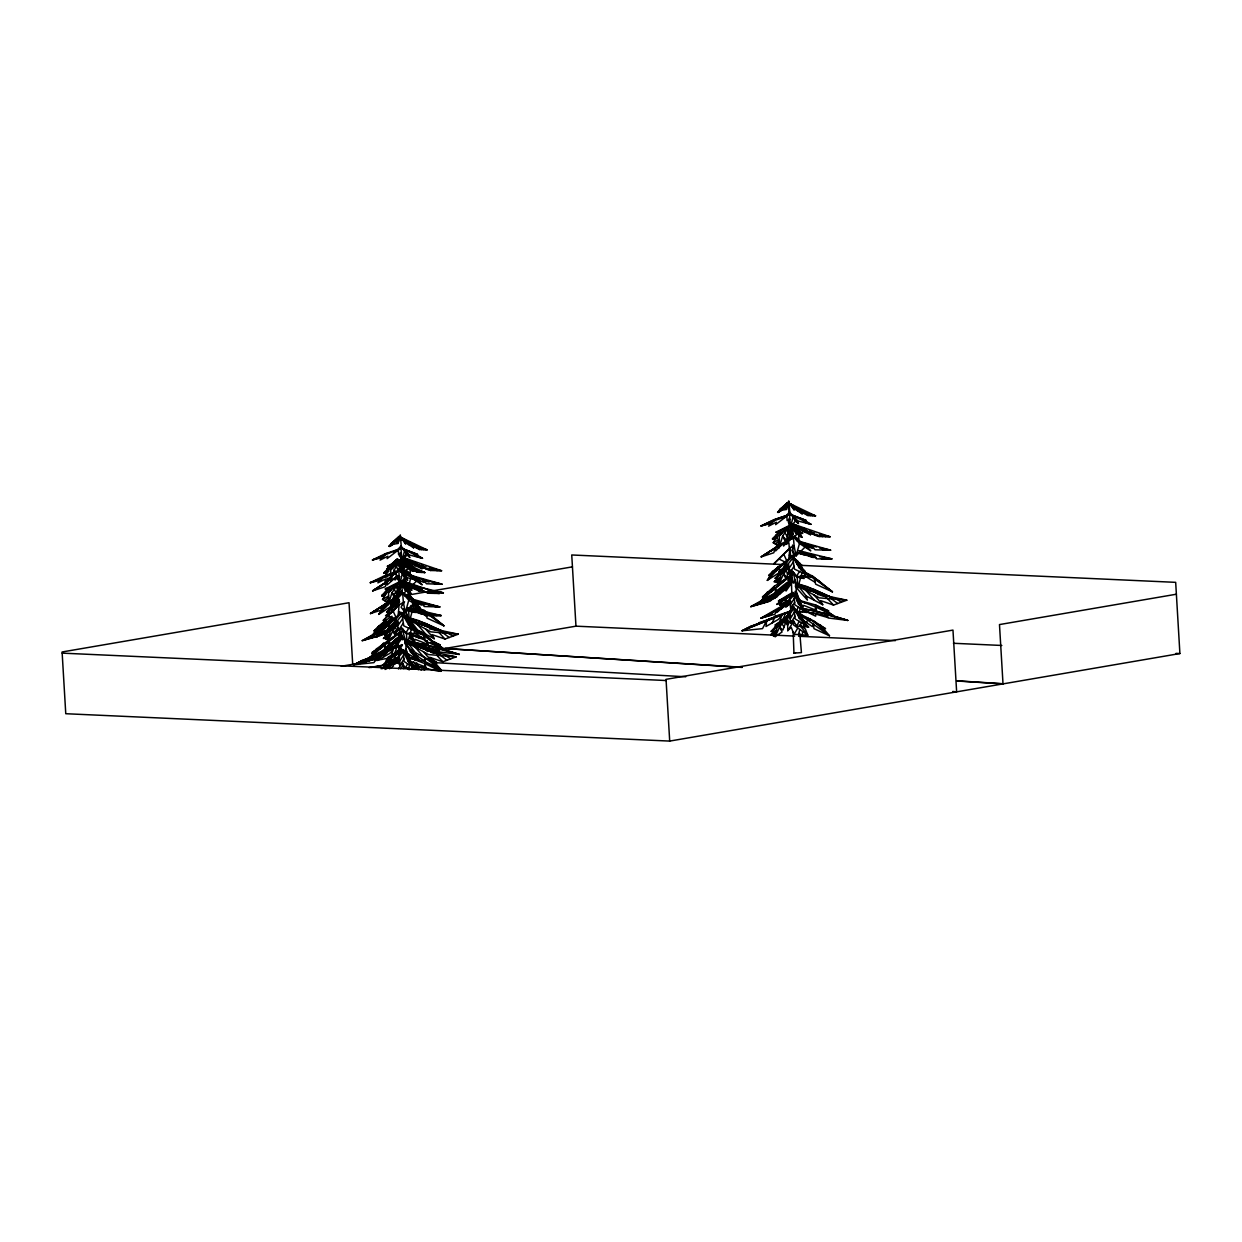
<?xml version="1.0" encoding="UTF-8"?>
<svg xmlns="http://www.w3.org/2000/svg" width="1242" height="1242" viewBox="0 0 1242 1242"><rect width="100%" height="100%" fill="white"/><g stroke="black" fill="none" stroke-linecap="round" stroke-linejoin="round"><path stroke-width="1.5" d="M405.094 596.191L408.013 595.943L408.106 592.512L411.335 594.049L408.54 588.708L401.989 584.687M407.267 573.478L410.186 573.23L410.279 569.783L413.524 571.336L410.729 565.995L404.162 561.974M795.796 539.478L798.715 539.245L798.808 535.799L802.053 537.351L799.258 531.995L792.691 527.99M414.409 633.482L414.486 630.889M416.582 610.769L416.66 608.161M805.111 576.785L805.189 574.177M415.17 660.651L415.278 658.136M803.698 626.667L803.791 624.152M396.772 643.17L396.897 640.329M403.805 608.875L403.619 613.113L398.542 611.747L399.055 604.87L383.281 620.379L399.055 604.87M794.461 553.575L794.321 556.4L789.26 555.05L789.772 548.172L773.983 563.666L789.772 548.172M402.424 564.225L402.175 568.883L398.884 564.287L399.769 567.516L398.837 570.808L396.384 566.756M402.501 562.657L402.672 559.552M411.661 668.739L411.847 666.395M802.379 612.027L802.549 609.698M377.801 657.53L377.475 660.465L389.817 653.401L393.357 649.364L391.137 655.745L398.403 650.373L400.731 645.809L386.231 651.46L383.654 656.925M806.958 621.217L806.85 622.149L803.232 622.537M397.813 616.839L398.542 611.747L400.576 614.371M788.53 560.126L789.26 555.05M395.437 577.437L395.034 580.03L396.959 577.949M802.146 634.848L802.674 631.526M394.77 600.678L395.375 597.154L397.595 595.663L396.695 598.582M785.487 543.965L786.077 540.441L790.859 537.258L785.565 540.875M387.287 650.327L386.759 653.308L374.944 659.16L383.359 652.283M412.158 659.098L412.639 656.537M778.004 593.614L777.461 596.595L765.646 602.448L772.664 596.719M800.453 626.387L801.152 622.553M391.603 612.632L392.379 608.72L398.418 602.153L390.221 608.238M387.644 665.696L388.42 661.784L390.811 659.192L382.676 665.324L389.879 657.282L397.75 651.646M412.856 609.279L413.384 606.608M410.403 633.342L411.195 629.337M789.058 584.33L789.539 581.846M801.106 576.63L801.913 572.624M385.393 632.504L389.817 626.046L395.499 621.481L391.308 627.862L385.393 632.504L385.812 630.439L375.814 636.898L362.214 640.67L381.868 629.585M395.049 645.949L383.204 655.233L383.623 653.152L373.64 659.626L360.04 663.399L381.325 651.382L400.638 638.326L401.461 638.823L395.329 647.734L395.049 645.949L398.418 640.111M785.767 589.236L773.921 598.52L774.34 596.455L764.342 602.913L750.742 606.686L772.027 594.67L791.34 581.613L792.179 582.11L786.031 591.021L785.767 589.236L789.136 583.398M408.696 668.475L409.472 664.905M799.413 611.763L800.19 608.192M393.698 551.96L399.908 548.824L385.408 553.684L372.429 559.971L384.321 557.021M410.171 634.383L427.139 640.95L426.503 643.822L415.107 639.335L414.44 641.027L412.049 638.109M402.424 628.7L400.576 636.603L401.585 634.817L402.687 639.816L404.287 636.773L402.424 628.7L406.429 633.529L413.493 635.205L409.751 632.551M793.141 571.988L791.278 579.89L792.303 578.104L793.405 583.119L795.004 580.061L793.141 571.988L797.147 576.831L800.5 578.089L804.211 578.493L800.453 575.853L803.077 575.605M400.483 638.978L383.918 651.74L360.04 663.399L374.184 658.99M791.185 582.265L774.635 595.027L750.742 606.686L766.671 601.733M404.24 552.007L402.129 560.763L399.738 555.873L401.306 553.187L400.918 546.03L396.648 550.936L398.372 550.175L398.542 554.584L401.306 553.187L402.129 560.763L406.972 554.988L400.918 546.03L408.991 554.755L406.895 553.327L409.953 557.549L406.972 554.988M402.066 574.736L399.955 583.492L397.549 578.586L399.117 575.9L398.744 568.743L394.459 573.664L396.182 572.888L396.353 577.297L399.117 575.9L399.955 583.492L404.783 577.701L398.744 568.743L406.817 577.483L404.706 576.04L407.78 580.278L404.783 577.701M792.769 518.023L790.657 526.779L788.266 521.888L789.834 519.187L789.446 512.03L785.177 516.951L786.9 516.191L787.071 520.584L789.834 519.187L790.657 526.779L795.501 521.003L789.446 512.03L797.519 520.771L795.423 519.342L798.482 523.565L795.501 521.003M400.716 571.848L404.861 574.347L404.162 576.909L420.308 581.07L410.885 575.356L400.98 571.63M795.563 517.635L794.88 520.196L811.026 524.357L801.587 518.644L804.754 522.277L811.026 524.357L790.052 514.297L788.732 500.914L788.981 514.421M388.358 604.668L389.289 601.206M413.182 610.722L415.682 612.477L411.971 612.073L409.348 621.807L407.547 618.827M409.798 634.786L407.159 644.536L404.473 640.065L404.287 636.773L407.159 644.536L406.429 633.529M779.076 547.955L780.007 544.493L761.16 556.882L773.813 552.752L775.365 547.582L775.676 550.936L784.168 542.149L783.562 546.045L790.16 538.578M800.5 578.089L797.876 587.823L795.191 583.352L795.004 580.061L797.876 587.823L797.147 576.831M389.615 642.58L388.606 646.259L399.303 637.006L397.285 641.245L402.206 636.851M407.997 588.165L410.947 577.483M408.773 600.212L405.311 612.663L401.119 607.229L403.386 602.37L402.656 593.164L418.492 604.45L414.223 602.354L420.091 607.555L408.773 600.212L402.656 593.164L395.22 601.144L398.232 599.498L398.558 605.196L403.386 602.37L405.311 612.663L414.114 604.047M799.475 543.499L796.029 555.95L791.837 550.517L794.088 545.657L793.359 536.451L809.194 547.738L804.925 545.642L810.793 550.843L799.475 543.499L793.359 536.451L785.922 544.431L788.934 542.801L789.275 548.483L794.088 545.657L796.029 555.95L804.816 547.334M401.663 566.663L400.436 571.041L404.519 568.029L404.224 565.902L401.042 568.852M398.868 591.565L398.247 593.769L402.33 590.757L401.383 583.662L397.347 590.478L401.306 587.109M798.42 634.6L799.864 629.508M399.287 555.857L400.188 552.83M397.999 575.558L397.114 578.586L399.955 576.692M787.397 541.869L788.313 538.966M394.77 653.059L396.835 647.33M783.298 619.075L785.363 613.346M398.403 627.629L396.12 633.746L392.829 630.719L398.434 623.142M395.499 661.039L394.351 664.082L391.059 661.054L388.141 667.435M398.294 634.817L400.545 629.073M791.263 572.36L787.801 581.101L791.092 579.672M779.619 590.897L791.759 579.812L787.785 585.075M393.543 611.188L399.567 601.842M417.483 647.734L418.476 645.576M384.818 554.957L385.408 553.684M382.629 577.685L383.219 576.412L397.719 571.553L370.24 582.7L380.44 580.169M404.054 582.886L405.56 579.641L407.174 588.227M783.655 517.743L788.437 514.84L775.629 519.296L768.596 526.142L776.312 522.245L775.645 524.652L788.437 514.84L773.921 519.699L773.331 520.972L782.227 517.976M772.167 622.941L774.744 617.46M399.753 639.056L401.616 635.221L396.182 638.559M397.564 661.769L399.427 657.95L398.93 654.984L400.545 652.904M788.282 605.056L790.145 601.237L760.865 618.221L774.961 614.169L778.144 608.596L777.135 612.275L787.832 603.022L785.813 607.26L790.735 602.867M400.328 566.166L399.52 567.765L402.16 565.498M789.664 530.582L788.049 533.765L792.008 530.396L788.949 537.056L793.033 534.044L792.101 526.95L791.263 527.384M376.466 657.81L374.013 662.623L353.473 664.78L371.187 656.801M786.916 616.389L789.26 611.825L742.002 630.796L762.526 628.623L766.64 620.627L766.003 626.48L778.346 619.416L781.886 615.38L779.665 621.761L789.819 614.247M399.07 566.694L400.064 564.831L401.508 567.734M401.585 561.989L403.541 558.341L405.094 558.76L407.283 563.247M399.396 584.718L401.368 581.054L402.905 581.489L405.839 587.466M787.599 532.694L788.592 530.846L790.75 535.193L788.872 533.703L786.636 535.644M791.48 525.459L792.07 524.341L790.781 525.645M793.98 608.192L789.508 614.681L786.45 617.01L791.992 607.4L793.793 606.546L795.206 618.935L808.62 627.086L799.025 617.786L803.962 620.596L796.665 611.763L801.82 615.194L794.663 608.394L799.025 617.786L808.62 627.086L796.65 626.077L799.211 621.373M386.448 648.153L388.824 643.977M392.674 643.139L394.816 639.397M385.051 669.485L387.442 665.308L399.427 657.95M390.5 665.867L392.627 662.11M781.202 609.154L783.345 605.413M401.616 644.582L397.921 650.994L400.98 648.666M398.511 668.91L401.275 664.113L403.091 663.259L403.712 668.677M403.371 651.569L396.151 659.719L401.57 650.824L403.262 650.047L407.671 660.48L416.179 669.127L405.218 668.165L407.733 663.802M794.088 594.856L786.869 603.022L792.272 594.111L793.964 593.334L798.389 603.767L806.881 612.43L795.92 611.452L798.451 607.09M789.508 614.681L790.843 623.158L794.896 616.187M402.765 571.01L404.519 568.029M400.592 593.738L402.33 590.757L398.185 595.166M791.294 537.025L793.033 534.044L788.887 538.454L789.555 540.006M389.15 587.745L385.051 589.019L399.567 581.722L388.529 592.853L388.855 603.27L391.913 592.791L395.717 596.812L397.595 590.245L396.71 587.016L400.002 591.611L400.483 582.281L399.567 581.722L391.913 592.791L394.94 598.768L388.855 603.27L382.536 599.436L385.812 593.909L381.806 595.461L389.15 587.745L398.108 583.197M779.852 531.033L775.753 532.306L790.285 525.009L779.246 536.14L779.572 546.558L782.615 536.078L786.419 540.099L788.297 533.532L787.412 530.303L790.704 534.898L791.201 525.568L790.285 525.009L782.615 536.078L785.658 542.055L779.572 546.558L773.254 542.723L776.514 537.212L772.524 538.764L779.852 531.033L788.81 526.484M381.496 609.822L378.794 614.371L391.028 606.422L390.423 602.106L399.024 594.421M382.039 628.002L376.605 637.099L388.839 629.135L388.234 624.835L401.135 613.3L387.597 623.08L377.91 632.287L386.697 625.347L384.88 627.753L401.135 613.3M772.741 571.289L768.627 575.589L777.414 568.634L775.598 571.056L791.853 556.587L772.741 571.289L767.308 580.387L779.557 572.438L778.951 568.122L790.424 557.875M801.012 625.564L805.328 628.933L807.812 635.221L794.026 634.32L797.799 628.017M395.267 660.371L389.056 661.769L390.997 658.586L386.184 661.117L392.72 655.186L401.523 650.078M792.675 593.412L784.975 600.15L790.316 602.68L779.774 605.056L781.699 601.873L776.887 604.419L783.423 598.489L793.685 592.512M399.039 657.561L399.986 665.448L403.945 658.99M789.741 600.864L790.688 608.735L794.647 602.277M790.176 618.92L794.414 611.964M402.066 614.806L396.664 621.683L398.48 630.393L401.647 627.691L405.699 633.172L408.773 628.204M792.784 558.093L787.381 564.97L789.198 573.695L792.349 570.978L796.401 576.459L799.491 571.491M398.123 651.895L402.129 645.467M790.657 611.468L783.64 622.723L790.719 615.194M787.568 619.541L787.754 630.688L793.607 621.342L793.529 624.943L807.812 635.221L799.351 624.804M399.505 661.505L403.634 655.077M790.222 604.792L794.352 598.365M397.968 597.154L395.127 601.501L398.853 598.97L399.458 601.873M790.3 557.363L783.655 567.516L787.381 564.97M787.661 625.114L790.704 620.457M389.134 650.591L393.326 644.194M779.836 593.878L784.028 587.497M402.61 604.73L404.566 601.78M398.48 630.393L403.355 623.018M789.198 573.695L794.057 566.305M390.625 617.553L386.433 615.504L390.035 610.148L386.619 612.259L393.838 604.217L398.558 600.833M398.418 622.49L390.19 631.433L388.451 640.267L392.829 630.719L395.313 635.625L388.451 640.267L384.244 638.233L387.861 632.877L384.43 634.988L391.649 626.946L397.937 622.428M789.151 566.43L783.531 574.006L786.015 578.912L779.153 583.569L774.961 581.52L778.563 576.164L775.148 578.275L782.367 570.233L788.654 565.731M778.408 623.298L774.961 625.192L787.707 616.11L779.588 627.07L782.072 631.976L775.21 636.634L771.003 634.584L774.62 629.228L771.189 631.34L778.408 623.298L786.279 617.662M383.204 655.233L387.628 648.759M773.921 598.52L778.346 592.061M390.811 573.245L384.725 576.707L387.985 571.196L383.995 572.748L391.323 565.017L387.225 566.305L401.756 558.993L394.087 570.078L391.044 580.542L386.728 577.934M400.592 668.786L403.277 664.905M397.58 626.046L402.672 618.687M788.282 569.333L793.39 561.974M385.843 620.224L378.965 625.937L371.963 635.982L385.843 620.224L391.929 616.234M376.776 648.666L371.668 653.758L382.536 645.84L380.269 648.79L400.405 631.992L384.337 644.831L386.2 647.299L395.996 639.382L397.393 640.732L400.405 631.992L376.776 648.666L369.774 658.71L383.374 650.792M767.478 591.953L760.492 601.997L775.582 593.21L775.039 588.134L791.123 575.279L788.096 584.035L786.698 582.684L776.918 590.587L775.039 588.134L760.492 601.997L774.371 586.24L791.123 575.279L770.987 592.092L773.238 589.127L762.371 597.06L774.371 586.24M392.612 646.352L384.43 654.425L386.293 651.771M375.814 636.898L378.965 632.504L362.214 640.67L378.142 635.718M373.64 659.626L376.776 655.217M764.342 602.913L767.494 598.52M399.396 639.599L401.492 636.742L391.603 645.157M790.098 582.902L792.194 580.045M785.394 585.65L783.578 588.087L791.759 579.812M397.999 639.987L399.179 638.404L394.847 641.276M790.502 601.92L786.528 606.003L790.362 602.758M382.707 556.602L380.068 560.126L387.799 556.23L387.116 558.636L399.908 548.824L372.429 559.971L382.707 556.602L387.1 553.28M384.911 576.009L377.879 582.84L385.61 578.958L384.942 581.365L396.307 572.64M789.648 598.271L793.359 593.49M385.377 605.956L378.794 614.371L390.423 602.106L392.068 604.264L397.3 599.529M387.597 623.08L376.605 637.099L388.234 624.835L389.879 626.977L396.431 621.062M778.299 566.368L767.308 580.387L778.951 568.122L780.597 570.28L787.149 564.349M774.977 594.344L777.818 590.757M395.981 642.44L399.272 638.31M787.785 584.361L789.974 581.598M393.295 541.791L390.873 543.825L399.381 536.233L393.031 542.816L393.435 544.167L395.034 541.248L398.434 542.459L398.993 539.742L397.906 538.562L400.995 540.053L400.157 536.358L395.034 541.248L398.17 543.453L393.435 544.167L389.6 546.464L391.432 544.198L389.072 546.216L398.542 537.103M391.106 564.52L388.699 566.554L397.207 558.962L390.842 565.529L391.246 566.895L392.845 563.977L396.245 565.188L396.819 562.455L395.717 561.275L398.822 562.766L397.968 559.086L392.845 563.977L395.996 566.166L391.246 566.895L387.411 569.178L389.243 566.911L386.899 568.945L396.353 559.832M781.823 507.807L779.402 509.841L787.909 502.249L781.56 508.832L781.963 510.183L783.547 507.264L786.962 508.475L787.521 505.742L786.434 504.578L789.524 506.053L788.686 502.373L783.547 507.264L786.698 509.453L781.963 510.183L778.113 512.48L779.96 510.214L777.601 512.232L787.071 503.119M395.282 643.139L397.456 640.468M783.438 588.661L785.86 585.696M384.43 654.425L388.109 649.954M395.872 643.247L401.057 636.525L395.158 642.409M778.827 593.257L775.132 597.712L779.821 593.102M379.928 634.15L377.133 636.432L381.791 635.019L384.942 631.247M376.869 658.57L379.493 655.854L374.944 659.16L379.617 657.732L382.753 653.975M383.654 642.952L369.774 658.71L384.337 644.831L384.88 649.923M388.28 651.305L391.152 648.06M778.998 594.592L783.764 589.189M399.256 595.803L392.845 602.758L393.466 598.861L384.973 607.649L384.663 604.295L387.752 602.23M395.561 654.022L399.179 650.094L394.832 652.842M787.707 616.11L776.949 627.784L775.21 636.634L779.588 627.07L782.879 630.098L785.161 623.996L784.571 621.233L787.335 624.866L787.94 620.674L786.372 617.911M380.316 635.469L382.878 632.706M378.127 658.182L380.689 655.419M768.829 601.485L772.679 597.34M787.707 604.419L774.93 611.995M402.361 573.105L404.83 570.435L420.665 581.722L416.396 579.626L422.28 584.827L412.282 578.446M403.743 556.928L406.351 554.18L422.497 558.341L413.058 552.643L403.169 548.902L417.793 554.506L413.058 552.643L416.241 556.276L422.497 558.341L402.905 549.119M381.123 608.502L386.992 602.82M767.572 601.858L770.195 599.141L765.646 602.448L770.319 601.019L775.676 596.253M401.756 558.993L390.718 570.125L390.857 574.751M378.965 625.937L373.842 631.045L384.709 623.111L382.458 626.077L392.519 617.678M391.851 545.114L393.295 543.685M389.678 567.842L391.106 566.399M398.93 583.476L401.368 581.054L400.731 581.535M780.38 511.13L781.823 509.701M386.712 639.428L389.072 637.099M777.43 582.731L779.79 580.387M773.471 635.795L775.831 633.451M787.754 630.688L791.185 627.272L794.026 634.32M407.5 589.95L416.303 581.318M371.482 638.093L375.503 634.181M369.309 660.822L373.33 656.909M760.011 604.109L764.032 600.197M390.811 545.735L393.217 543.422M388.637 568.463L391.028 566.135M779.339 511.751L781.73 509.422M790.843 623.158L793.436 620.643L796.65 626.077M373.283 634.724L392.363 617.445M398.946 587.295L401.539 584.827M399.986 665.448L402.455 663.119L405.218 668.165M790.688 608.735L793.172 606.407L795.92 611.452M789.57 534.867L792.753 531.918M385.579 638.885L389.414 635.361M776.297 582.172L780.131 578.648M772.338 635.236L776.172 631.712M389.6 546.464L393.155 543.22M387.411 569.178L390.966 565.948M778.113 512.48L781.684 509.236M389.072 546.216L394.444 541.357M386.899 568.945L392.255 564.07M777.601 512.232L782.972 507.373M391.183 544.012L396.602 539.106M388.994 566.725L394.413 561.834M779.712 510.027L785.13 505.121M400.033 659.564L395.111 663.973L397.13 659.735L386.417 668.972L387.442 665.308L381.154 668.801M381.791 635.019L385.812 631.433M379.617 657.732L383.623 654.161M399.256 594.188L387.069 605.04L388.886 602.618L383.033 607.245M367.818 639.118L370.815 636.478M365.629 661.846L368.626 659.207M756.347 605.133L759.328 602.494M393.931 578.958L387.147 584.92L386.836 581.567L389.926 579.517M401.958 650.125L394.273 656.847L397.688 658.477M388.435 578.974L390.92 576.8L391.044 580.542L397.13 576.04L394.087 570.078L396.633 572.748M386.262 601.687L388.746 599.529M776.964 544.99L779.448 542.816M393.698 594.281L398.154 590.416M398.139 588.879L401.678 585.851M394.677 641.136L398.48 637.876M391.23 664.951L397.564 659.518L393.341 662.328M790.036 531.157L792.38 529.139M781.932 608.238L788.266 602.805M391.54 642.751L387.644 646.042L391.975 643.185M389.351 665.479L391.944 663.275L389.507 664.905M776.172 612.058L782.646 606.562M398.372 660.542L388.342 666.861M777.647 609.713L760.865 618.221L769.108 615.504L773.58 611.763M394.273 625.549L397.238 623.236M785.984 603.659L788.406 601.765M384.554 600.662L388.684 597.48M775.256 543.949L779.386 540.767M386.433 615.504L391.851 611.359M384.244 638.233L389.662 634.072M387.908 664.423L382.474 668.569L386.091 663.212L382.676 665.324M774.961 581.52L780.38 577.375M771.003 634.584L776.421 630.439M385.874 604.031L370.442 613.595L383.095 609.465L384.663 604.295L370.442 613.595L386.728 603.146M398.775 599.777L390.392 606.112L393.838 604.217M386.619 612.259L394.754 606.127M397.999 621.435L388.203 628.84L391.649 626.946M384.43 634.988L392.581 628.84M392.022 654.953L386.433 659.176L389.879 657.282M776.576 547.318L761.16 556.882L773.735 548.917M788.701 564.737L778.905 572.127L782.367 570.233M775.148 578.275L783.283 572.143M771.189 631.34L779.339 625.207M403.572 572.096L408.075 568.727L407.081 567.004L413.524 571.336M402.765 593.785L405.901 591.44L401.383 583.662L412.065 590.136L408.54 588.708M793.483 537.072L796.603 534.743L792.101 526.95L802.767 533.439L799.258 531.995M388.047 630.967L396.229 624.866M386.278 661.303L391.742 657.251M778.75 574.254L786.947 568.168L780.892 574.72L779.153 583.569L783.531 574.006L786.838 577.033L789.12 570.932L788.53 568.168L791.294 571.801M774.806 627.319L782.988 621.233M766.485 616.358L770.956 613.098M391.323 600.305L398.061 595.399L394.847 597.588M786.077 540.658L788.763 538.686M384.104 583.942L390.081 579.626M392.782 598.178L398.806 593.831M380.425 607.757L386.402 603.441M395.204 597.635L399.613 594.437M771.127 551.044L778.61 545.642L775.117 548.033M780.023 545.176L782.957 543.049M785.907 540.922L790.331 537.739M388.917 580.433L372.631 590.866L386.836 581.567L385.284 586.736L372.631 590.866L382.412 584.672M375.146 611.048L380.238 607.385M392.425 661.008L396.633 657.981M765.864 554.336L770.94 550.672M783.128 604.295L787.35 601.268M764.265 617.103L767.385 614.914M375.829 589.127L380.394 585.945M373.656 611.856L378.22 608.673M764.358 555.143L768.922 551.96M374.572 589.826L377.646 587.683M372.383 612.539L375.472 610.412M763.085 555.842L766.174 553.699M383.964 584.097L388.047 581.303M396.664 621.683L392.938 624.229L399.582 614.06L402.827 613.548L411.614 622.506L405.42 618.469L414.378 627.909L408.478 624.493L401.818 613.113L403.79 625.844L420.495 633.715L405.699 633.172M389.429 668.755L393.543 665.96L391.059 661.054M395.53 639.614L398.34 637.736M780.209 608.207L790.781 601.112M377.335 588.32L384.973 583.243M389.802 612.989L385.532 615.784L390.081 613.051M386.2 636.649L383.343 638.512L386.371 636.68M776.902 579.936L774.061 581.799L777.088 579.983M393.264 632.613L399.505 628.669M787.102 573.928L790.222 571.957M389.056 661.769L395.872 657.608M779.774 605.056L786.574 600.895M391.354 575.419L396.136 572.515M401.803 649.162L387.644 657.717L392.72 655.186M792.505 592.45L778.346 601.004L783.423 598.489M386.184 661.117L396.493 654.907M776.887 604.419L787.211 598.194M769.108 615.504L772.027 613.75M387.364 571.149L384.042 573.136L387.287 572.702M385.175 593.878L381.853 595.865L385.113 595.43M389.445 658.151L399.924 651.91M775.877 537.165L772.571 539.152L777.445 538.5M780.162 601.454L790.626 595.197M402.346 581.535L405.56 579.641M373.469 635.097L382.536 629.834M382.536 599.436L388.637 595.974M773.254 542.723L779.339 539.261M396.012 630.517L399.381 628.623M375.736 651.087L372.336 652.205L377.056 649.582M383.995 572.748L393.171 567.656M381.806 595.461L390.982 590.385M772.524 538.764L781.684 533.672M387.659 568.883L396.928 563.868M385.47 591.596L394.739 586.597M776.188 534.898L785.441 529.884M402.734 561.384L405.404 561.446L414.238 567.423L410.729 565.995M749.702 626.775L742.002 630.796L790.036 611.483L749.702 626.775L758.815 623.624M372.336 652.205L377.226 649.721M382.862 668.475L388.28 665.728M395.81 562.75L400.281 560.468M377.133 636.432L388.932 630.579M383.219 576.412L370.24 582.7L380.518 579.331M773.921 519.699L760.958 525.987L771.142 523.456M775.629 519.296L760.958 525.987L771.235 522.618M398.744 637.099L402.035 635.671L399.505 631.836M386.743 571.972L384.042 573.136L388.855 571.522M385.905 594.126L381.853 595.865L385.067 594.778M776.623 537.413L772.571 539.152L777.383 537.522M372.833 656.785L353.473 664.78L370.287 657.608L361.174 660.76M373.081 655.931L370.209 656.832L373.407 655.621M389.91 649.861L401.508 645.467L391.121 648.976M356.64 663.135L362.09 661.101M745.169 629.135L750.618 627.117M410.233 620.534L417.623 629.989L434.203 638.73L432.154 634.646L445.009 639.056L458.282 634.181L432.433 628.654L408.478 619.339M415.449 652.702L432.03 661.458L429.98 657.36L442.82 661.784L456.093 656.894L430.244 651.367L404.908 641.524L404.706 643.372L416.738 656.832L415.449 652.702L408.044 643.263M806.151 595.989L822.732 604.745L820.683 600.647L833.522 605.071L846.811 600.197L820.962 594.67L795.625 584.811L795.408 586.674L807.44 600.119L806.151 595.989L798.761 586.55M358.721 662.033L366.825 659.098M747.249 628.048L755.338 625.099M390.733 648.914L402.486 644.862M791.014 610.878L774.216 616.653L777.911 615.566M370.209 656.832L373.563 655.683M768.332 619.215L781.575 614.681M758.738 622.847L772.136 618.237M384.399 577.08L389.74 575.279M400.312 534.898L401.259 546.418M793.188 631.93L793.948 653.121L795.532 652.655M408.866 594.918L427.885 591.658M433.582 590.68L572.438 566.849M341.24 666.271L358.255 663.352M374.96 660.651L389.786 657.95M431.455 650.792L435.259 650.14M440.988 649.162L575.962 626.17L773.409 635.112M369.091 667.622L386.184 664.687M393.776 663.383L399.474 662.405M371.001 667.466L386.2 664.858M393.792 663.554L399.489 662.576M1176.376 594.219L999.484 624.571L1003.008 683.892L956.651 680.973M352.712 664.47L349.033 602.727L62.1 651.972L65.764 713.715L669.702 741.086L1179.9 653.54L1175.677 582.343L800.143 565.327M414.719 656.537L418.321 656.133M428.148 592.869L443.394 592.853L416.551 586.472L419.051 588.553M821.319 558.745L831.923 558.869L798.684 550.672M430.601 615.458L441.22 615.582L409.565 607.835M814.752 533.113L808.2 531.56L792.52 524.031L797.799 528.782L810.498 534.712L809.132 532.834L819.13 536.528L830.122 536.761L793.343 524.155L796.495 526.794M426.223 567.097L419.672 565.545L403.992 558.015L409.27 562.766L421.97 568.696L420.603 566.818L430.617 570.513L441.593 570.746L404.814 558.139L407.981 560.779M796.401 576.459L811.197 577.002L799.196 567.78L792.52 556.4L802.316 565.793L796.122 561.757L805.08 571.196L799.196 567.78L811.197 577.002L794.492 569.131L792.52 556.4M415.247 610.722L407.873 610.443L410.962 605.475L422.668 610.986L418.104 610.816M793.886 508.475L802.13 513.831L801.369 512.17L807.952 515.539L815.513 515.849L789.105 503.196L794.243 510.043L790.657 504.236M405.358 542.475L413.617 547.831L412.841 546.154L419.423 549.523L426.984 549.833L400.576 537.181L405.715 544.027L402.129 538.221M403.184 565.188L411.428 570.544L410.652 568.883L417.234 572.236L424.811 572.562L398.387 559.909L403.541 566.756L399.955 560.949M788.53 564.799L571.739 554.972L575.962 626.17M777.275 635.283L794.694 636.075M798.575 636.261L895.358 640.639M953.421 643.278L1001.813 645.467M1176.034 653.37L1179.9 653.54M62.178 653.137L666.1 680.523M432.232 662.498L685.724 676.781M952.754 691.468L956.635 691.856L952.971 630.098L666.038 679.343L669.702 741.086M742.235 667.28L444.791 648.51L742.25 667.435M956.635 680.802L1002.993 683.737M409.891 668.6L413.617 668.833M822.716 549.663L830.619 550.206L796.541 540.534M434.188 583.647L442.09 584.206L409.627 575.015M434.514 606.546L439.901 606.919L407.454 597.744M793.948 653.121L801.432 652.609L799.832 633.404M837.217 598.939L846.811 600.197L819.285 597.852L795.625 584.811L811.756 591.037L803.434 587.854M444.869 632.426L458.282 634.181L430.757 631.852L407.097 618.811L406.879 620.658L415.309 630.067M448.424 655.9L456.093 656.894L428.568 654.565L405.016 641.555M811.492 555.283L814.799 555.857M819.642 556.711L831.923 558.869L816.677 558.869L811.181 554.211L813.929 557.58L799.988 551.355L803.9 555.003L797.411 551.991M427.916 590.136L431.114 590.695M432.573 590.944L443.394 592.853L435.461 591.456M425.742 612.849L408.432 608.021M428.94 613.424L436.858 615.52M434.871 614.464L441.22 615.582L425.959 615.582L420.464 610.924L423.227 614.278L409.27 608.068L413.182 611.701L407.562 608.021M803.714 608.704L816.863 611.188M428.335 645.172L413.307 642.331L435.849 647.222L459.323 654.425L439.792 652.003L435.849 647.222L439.544 649.954L423.367 646.461L425.307 648.091L420.044 645.933M412.996 665.402L426.146 667.885M819.922 595.275L827.296 596.828M429.561 628.871L442.447 631.573M431.067 652.376L438.426 653.913M803.714 608.828L824.362 613.237L847.851 620.441L828.321 618.004L825.356 614.433M412.996 665.541L428.024 668.739M421.193 669.19L424.78 669.966M438.799 671.332L426.13 668.429L424.966 663.678L407.997 657.111M816.568 546.977L806.058 544.043L813.541 547.349M822.095 548.25L819.472 547.644L825.231 549.833M423.553 579.936L426.549 580.619M428.055 580.961L442.09 584.206L426.503 583.771L422.327 578.912L423.801 582.405L415.604 578.865M419.874 602.308L439.901 606.919L424.329 606.5L420.138 601.625L421.612 605.118L411.785 600.88M819.363 534.2L830.122 536.761L815.062 535.318L809.753 530.567L812.454 533.781L798.963 526.608L802.782 530.225L791.791 524.217M429.39 567.858L441.593 570.746L426.534 569.317L421.24 564.567L423.926 567.765L410.434 560.592L414.254 564.21L403.262 558.201M420.759 589.034L401.803 580.744L407.097 585.494L419.796 591.425L418.43 589.546L428.428 593.241L439.404 593.474L402.641 580.852L405.792 583.492M428.645 590.913L439.404 593.474L424.36 592.03L419.051 587.28L421.752 590.493L408.261 583.321L412.065 586.938L401.088 580.93M830.137 615.815L847.851 620.441L829.656 614.883M438.069 648.867L459.323 654.425L441.127 648.867M816.149 557.347L810.995 555.966L812.656 557.394L799.32 552.923L800.376 554.258M422.001 613.129L427.17 614.526M805.639 603.224L797.007 599.746L815.311 604.901L828.771 610.94L823.632 609.232M410.31 634.243L424.966 638.372M408.121 656.956L424.609 661.598L438.069 667.653L429.515 664.796M427.295 648.076L439.078 651.476L437.215 649.426M797.83 583.864L806.927 586.534L832.823 597.976L821.009 593.428M409.317 617.848L418.399 620.519L442.571 631.2L422.342 623.515M407.128 640.577L416.225 643.247L440.382 653.929L420.169 646.228M423.864 580.573L429.033 582.11M425.121 604.311L418.989 602.913M428.568 605.335L431.999 606.36L425.866 603.69M797.861 584.082L814.271 589.546L832.823 597.976M409.332 618.066L425.742 623.531L442.602 631.2M435.119 643.216L440.242 644.924L431.393 640.732M407.143 640.794L423.553 646.244L440.429 653.913M415.791 588.584L410.792 586.907L411.847 588.242L408.602 586.472M417.467 589.143L424.127 591.378L417.095 587.528M420.277 612.663L421.954 614.091L406.429 609.201M417.421 622.77L430.927 627.303L425.742 623.531L428.599 627.536M807.921 545.611L813.262 547.412M804.319 543.453L799.103 541.652L802.627 543.235M802.379 552.426L809.846 554.988M412.313 576.241L417.529 578.027M419.051 578.555L422.063 579.595M418.368 601.796L408.385 598.365L417.219 602.308M827.358 549.989L823.415 548.56L830.619 550.206L815.031 549.787L810.855 544.928L812.315 548.405L802.503 544.167M434.886 582.545L438.83 583.973M434.017 605.739L436.656 606.686M795.02 591.347L796.293 591.813L798.761 598.178L796.075 596.455M801.633 616.048L811.399 619.82L801.043 615.489M411.971 612.073L408.618 610.816L409.348 621.807L405.73 610.816M823.989 557.472L827.56 558.822M432.387 582.188L436.703 583.818M428.769 604.357L433.085 606.003M414.906 621.838L423.227 625.037L408.804 619.463M412.717 644.567L421.054 647.75L406.615 642.176M799.786 586.441L803.745 587.947M813.37 591.72L817.935 593.459M411.257 620.426L415.216 621.932M424.842 625.704L429.406 627.443M409.084 643.154L413.027 644.66M422.653 648.417L427.232 650.171L420.743 647.051M807.021 589.236L822.67 595.291M418.492 623.236L435.771 630.16M416.303 645.949L433.582 652.888M812.563 590.167L817.624 592.123M420.308 589.593L423.708 590.913M801.959 518.923L790.052 514.297L806.322 520.522L799.165 517.821M797.007 599.746L815.668 606.965L833.134 615.458L816.832 611.716L815.668 606.965L815.031 609.838L803.636 605.351L802.969 607.043L800.578 604.124M401.042 571.677L415.62 577.235L410.885 575.356L414.052 578.989L420.308 581.07L404.861 574.347M413.664 635.811L418.833 637.907M408.028 657.142L411.475 658.539M803.326 609.791L813.836 614.107L811.895 612.477L828.072 615.97L824.362 613.237M412.623 666.504L421.364 670.09M805.996 618.314L810.886 620.332L806.353 617.973M415.356 600.755L424.329 604.714M820.962 594.67L825.961 596.921M427.139 663.43L440.957 669.748L431.921 659.067L429.111 657.36M412.127 587.482L415.371 588.987M806.074 611.514L815.668 616.172L815.823 614.091L827.607 617.476L824.812 614.417M430.322 642.502L444.605 649.442L428.304 645.7L427.139 640.95M440.832 671.394L424.966 663.678L424.314 666.55L412.918 662.064L412.251 663.74L407.485 657.903M415.371 668.227L418.57 669.78M786.574 503.786L789.307 505.137M398.045 537.786L400.793 539.121M395.856 560.499L398.604 561.85M779.184 559.102L785.084 562.052M388.467 615.799L395.856 619.494M799.6 613.796L813.432 620.814L825.588 628.716L816.025 623.453M800.779 570.047L812.33 576.009L832.482 591.86L815.621 584.159L814.457 578.912L803.543 572.314M412.251 604.047L430.058 614.386M410.077 626.76L421.628 632.721L441.779 648.557L424.904 640.872L423.739 635.625L415.946 630.905M812.392 621.124L815.42 622.708M822.235 534.883L825.604 536.668M433.706 568.883L437.075 570.652M431.517 591.596L434.886 593.381M795.672 584.019L805.577 589.267M408.804 618.873L418.694 624.136M406.615 641.602L418.166 647.734L415.247 645.483L428.738 650.032L423.553 646.244L427.372 651.6M805.623 553.528L812.656 557.394M414.921 610.241L421.954 614.091M429.095 658.307L437.06 662.7L431.921 659.067M801.882 552.845L805.996 555.158M409.798 608.782L415.278 611.856M784.866 505.758L787.242 507.109M396.338 539.742L398.713 541.093M394.149 562.471L396.54 563.821M415.433 654.581L410.497 651.771L407.562 645.467M415.93 643.946L409.86 637.751L414.424 640.375L410.605 634.662M413.617 603.472L416.551 605.196L413.881 601.966M819.487 534.774L822.623 536.606M428.785 591.487L431.921 593.319M815.311 604.901L833.134 615.458L822.98 607.975M434.886 643.682L444.605 649.442L434.452 641.959M424.609 661.598L440.801 671.208M787.195 503.072L789.105 504.221M398.666 537.056L400.576 538.205M396.477 559.785L398.387 560.934M416.567 607.245L425.928 612.896M409.705 627.132L412.825 629.026M420.091 661.07L410.497 651.771L420.091 661.07L406.677 652.919L405.886 645.949M804.102 575.589L814.954 582.203L814.457 578.912L832.482 591.86L812.33 576.009M800.888 614.93L805.623 617.817M421.768 613.362L426.425 616.203M414.937 633.234L424.236 638.916L423.739 635.625L441.779 648.557L421.628 632.721M407.516 639.568L411.661 642.176M836.906 599.358L841.346 602.199M448.378 633.342L452.818 636.183M446.204 656.055L450.629 658.912M794.958 594.514L798.14 596.579M794.073 530.365L800.655 534.681M794.57 559.909L800.127 563.558M406.864 565.203L412.127 568.665M403.355 587.062L409.938 591.378M407.438 594.809L411.599 597.542M403.867 616.622L409.425 620.255M799.305 614.122L829.485 635.764L813.945 628.654L813.541 623.5L812.516 626.667L801.897 619.587M421.845 655.403L440.957 669.748L428.925 658.539M414.89 654.581L423.988 660.651L425.012 657.484L425.416 662.638M795.408 610.008L800.034 613.113M406.243 667.761L409.317 669.826L407.531 667.746M795.61 533.004L802.053 537.351M404.892 589.717L411.335 594.049M795.33 596.548L799.584 599.436M404.613 653.261L408.882 656.149M797.193 564.38L802.41 567.967M406.476 621.078L411.692 624.679M794.507 536.311L798.715 539.245M405.979 570.295L410.186 573.23M403.79 593.024L408.013 595.943M793.622 558.279L797.938 561.322M402.905 614.992L407.221 618.019M796.06 612.12L798.994 614.2M797.457 614.417L801.789 617.522M408.928 648.402L413.275 651.507M428.925 615.054L443.968 625.844L427.093 618.159L426.317 614.65M409.27 662.002L414.145 665.526M797.069 600.647L801.043 603.534M409.86 635.593L412.515 637.519M406.351 657.344L410.341 660.247M432.278 664.687L440.972 671.099M810.234 514.11L812.408 515.725M831.488 598.892L837.76 603.519M795.268 593.319L797.519 594.996M421.706 548.095L423.879 549.709M419.532 570.823L421.69 572.422M442.959 632.877L449.231 637.503M440.786 655.605L447.042 660.232M794.694 595.042L797.985 597.495M403.976 651.755L407.267 654.208M413.664 604.078L422.668 610.986L413.477 603.969M808.868 591.021L805.949 588.77L819.456 593.319L814.271 589.546L818.09 594.887M816.211 534.246L819.13 536.528M427.683 568.231L430.617 570.513M400.343 567.703L402.222 569.178M423.801 609.993L428.133 613.393M431.005 615.659L443.968 625.844L431.44 615.535L433.831 618.05M792.738 525.894L798.559 530.551L797.799 528.782M404.209 559.878L410.031 564.536L409.27 562.766M403.479 583.756L407.842 587.264L407.097 585.494M804.195 529.635L810.498 534.712M415.666 563.62L421.97 568.696M413.477 586.348L419.796 591.425M807.347 513.163L810.358 515.632M418.818 547.148L421.83 549.616M416.629 569.876L419.641 572.345M409.86 637.751L415.216 642.161M798.032 526.686L804.148 531.747M409.503 560.67L415.62 565.731M407.314 583.383L413.446 588.46M805.064 552.488L808.837 555.609M411.195 598.737L407.593 595.741L413.788 599.777L409.41 595.306M414.362 609.201L418.119 612.322M803.869 528.269L807.533 531.421M415.34 562.253L419.004 565.405M413.167 584.982L416.815 588.134M791.216 504.345L793.219 506.193M402.687 538.329L404.69 540.177M400.514 561.058L402.501 562.905M813.432 620.814L829.485 635.764L820.45 625.068M796.169 525.257L799.646 528.502M407.64 559.242L411.118 562.486M405.466 581.97L408.928 585.215M798.125 508.102L800.438 510.276M409.612 542.086L411.909 544.26M407.423 564.799L409.736 566.989M818.587 580.402L822.359 584.05M427.869 637.115L431.642 640.763M793.079 505.354L795.253 507.559M404.55 539.338L406.724 541.543M402.361 562.067L404.535 564.272M827.514 598.551L833.522 605.071M438.985 632.535L445.009 639.056M436.796 655.264L442.82 661.784M805.22 512.465L807.952 515.539M814.038 594.965L822.732 604.745M416.691 546.449L419.423 549.523M414.502 569.178L417.234 572.236M425.509 628.949L434.203 638.73M423.32 651.677L432.03 661.458M409.736 576.071L404.83 570.435L405.125 574.115M798.233 509.298L802.13 513.831M805.98 590.524L814.442 600.367M409.705 543.282L413.617 547.831M407.516 565.995L411.428 570.544M417.452 624.509L425.913 634.351M415.263 647.237L423.739 657.08M804.645 543.018L807.409 546.294M416.117 577.002L418.88 580.278M413.943 599.731L416.707 603.007M794.228 506.627L798.016 511.161M405.715 540.612L409.487 545.145M403.526 563.34L407.298 567.873M413.244 661.769L418.088 667.73M797.022 611.592L802.937 619.385M388.389 624.571L386.51 622.118L386.883 625.502M785.192 619.494L787.645 622.77M787.909 528.424L790.828 532.57M399.396 562.409L402.299 566.554M397.207 585.137L400.126 589.282M402.951 559.443L404.752 562.098M400.762 582.172L402.579 584.811M785.969 570.73L787.971 573.975M782.01 623.794L784.028 627.039M395.251 627.427L397.269 630.688M784.913 532.771L787.366 536.808M394.211 589.469L396.648 593.521M406.926 595.384L408.665 598.365M405.544 564.349L403.572 560.934L403.852 563.123M789.012 526.825L790.952 530.241M398.309 583.538L400.235 586.938M793.607 524.776L795.812 529.263M783.935 554.646L786.667 560.561M396.772 591.596L398.822 596.036M393.217 611.359L395.965 617.274M394.319 631.448L395.701 634.631M416.8 662.918L418.663 667.637M405.575 648.526L408.059 654.891M403.774 612.089L404.876 617.103L406.476 614.045L406.662 617.336M401.228 634.848L401.539 637.472M790.75 523.953L792.023 539.323M792.505 545.083L793.622 558.527M795.687 583.492L797.131 600.771M402.377 559.863L403.495 573.307M395.655 599.11L395.887 602.929M398.154 641.089L398.496 646.818M789.105 518.271L789.384 525.987M789.601 531.762L789.865 539.463M790.145 547.179L790.564 558.729M790.983 570.295L791.884 595.337M792.225 604.963L792.365 608.813M399.163 660.961L399.225 664.672M815.513 515.849L805.328 513.52L801.99 510.198L803.652 512.247L789.105 503.196L800.826 511.036L815.513 515.849M426.984 549.833L416.8 547.505L413.462 544.182L415.123 546.247L400.576 537.181L412.297 545.021L426.984 549.833M424.811 572.562L414.626 570.233L411.288 566.895L412.934 568.96L398.387 559.909L410.124 567.734L424.811 572.562M794.771 593.629L793.964 593.334L794.849 604.823L806.881 612.43L798.389 603.767L802.953 606.391L796.433 598.178L801.199 601.376L794.771 593.629M404.069 650.342L403.262 650.047L404.131 661.536L416.179 669.127L407.671 660.48L412.251 663.104L405.73 654.891L410.481 658.074L404.069 650.342M420.495 633.715L408.478 624.493L420.495 633.715"/></g></svg>
